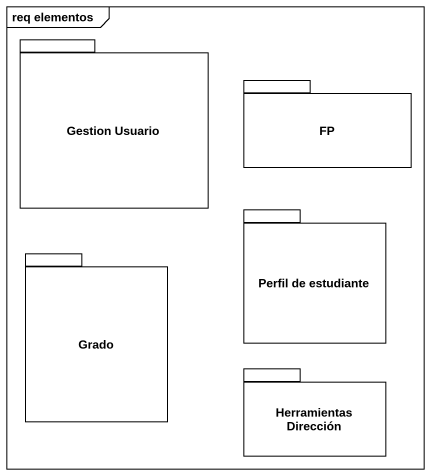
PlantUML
@startuml
mainframe req elementos
package "Gestion Usuario" as Gestion_Usuario {
}
package FP {
}
package "Perfil de estudiante" as Perfil_de_estudiante {
}
package Grado {
}
package "Herramientas Dirección" as Herramientas_Dirección {
}
@enduml
